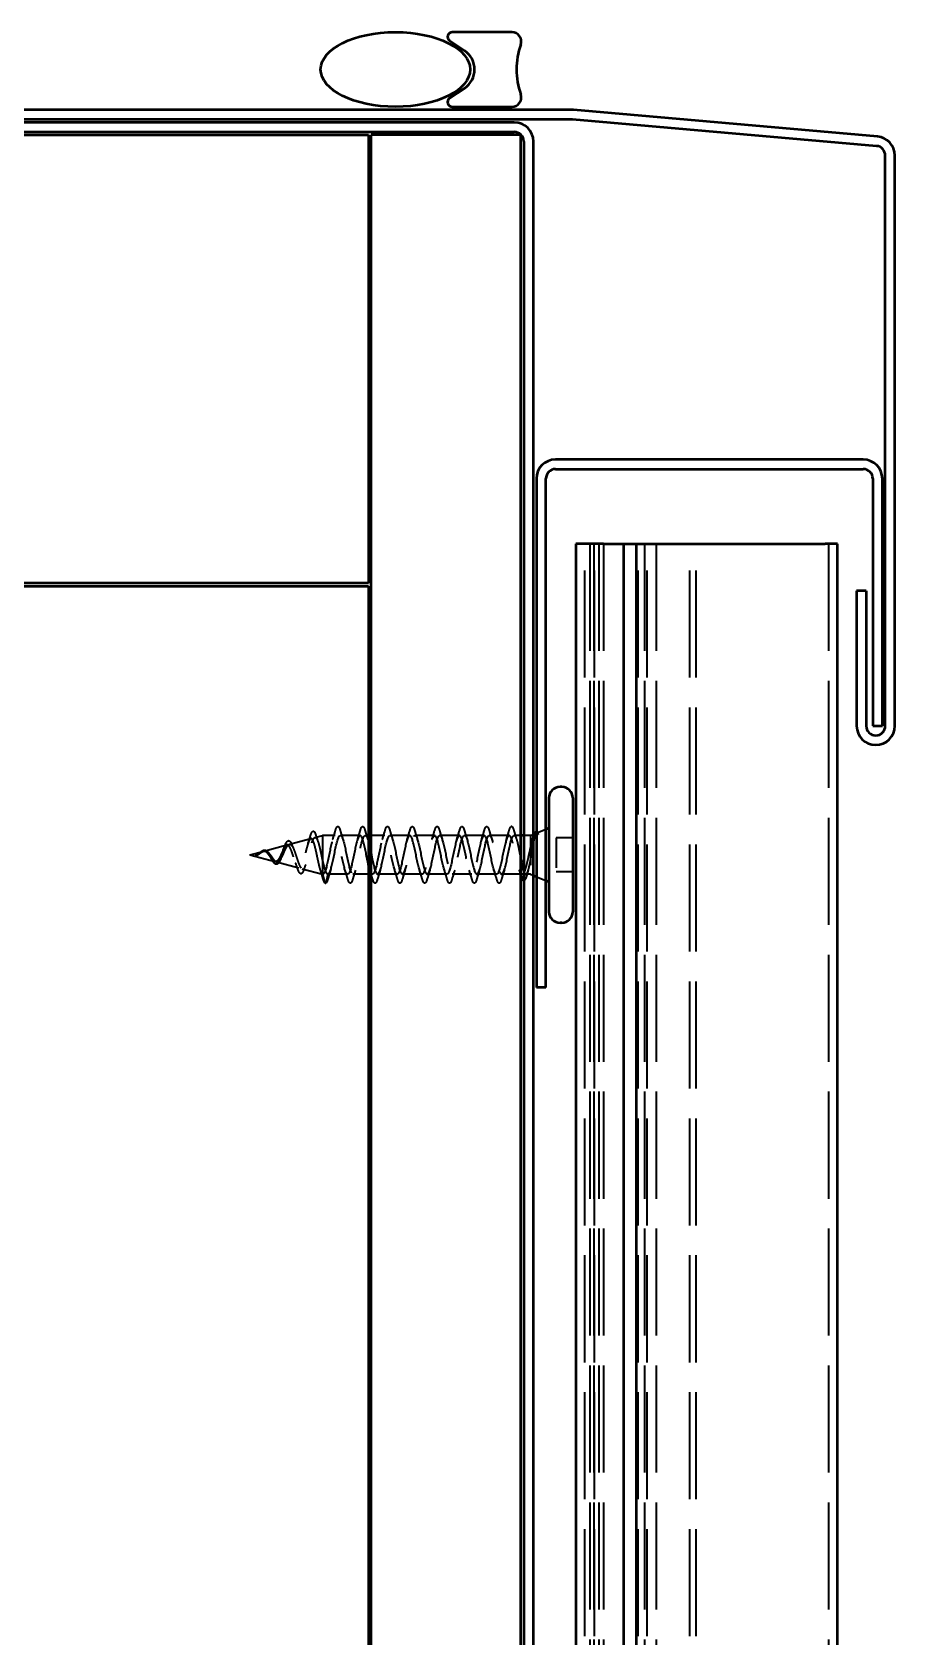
# Model space of a CAD drawing. Header units: inches. Extents: x -12 to 33, y -55 to 66.
# Drawn here: x -9.31 to -6.42, y -0.16 to 5.21 of the extents above; entities that cross this region are included whole.
import ezdxf

# ---------------------------------------------------------------- set-up
doc = ezdxf.new("R2010")
doc.units = ezdxf.units.IN
doc.header["$LTSCALE"] = 2
doc.header["$MEASUREMENT"] = 0
doc.linetypes.add('DASHED', pattern=[0.2067, 0.1654, -0.0413])
doc.layers.add('Hidden (ANSI)', color=7, linetype='DASHED', lineweight=35)
doc.layers.add('Visible (ANSI)', color=7, linetype='Continuous', lineweight=50)

msp = doc.modelspace()

# ---------------------------------------------------------------- linework, layer by layer
at = {"layer": 'Hidden (ANSI)', "ltscale": 1.082663}
for p, q in [((-7.46042, -55.13171), (-7.46042, 3.50033)), ((-7.44356, 3.50033), (-7.44356, -55.13171)), ((-7.43042, 3.50033), (-7.43042, -55.13171)), ((-7.42842, -55.13171), (-7.42842, 3.50033)), ((-7.41356, 3.50033), (-7.41356, -55.13171)), ((-7.39842, 3.50033), (-7.39842, -55.13171)), ((-7.28164, -55.13171), (-7.28164, 3.50033)), ((-7.26042, 3.50033), (-7.26042, -55.13171)), ((-7.25142, -55.13171), (-7.25142, 3.50033)), ((-7.22142, 3.50033), (-7.22142, -55.13171)), ((-7.10942, -55.13171), (-7.10942, 3.50033)), ((-7.08821, -55.13171), (-7.08821, 3.50033)), ((-6.64542, 3.50033), (-6.64542, -55.13171))]:
    msp.add_line(p, q, dxfattribs=at)
at = {"layer": 'Hidden (ANSI)', "ltscale": 0.025357}
msp.add_line((-8.36325, 2.51793), (-8.33742, 2.52483), dxfattribs=at)
at = {"layer": 'Hidden (ANSI)', "ltscale": 0.117611}
msp.add_line((-8.33742, 2.52483), (-8.33742, 2.43873), dxfattribs=at)
at = {"layer": 'Hidden (ANSI)', "ltscale": 0.040375}
msp.add_line((-8.29492, 2.52483), (-8.33742, 2.52483), dxfattribs=at)
at = {"layer": 'Hidden (ANSI)', "ltscale": 0.062755}
for p, q in [((-8.21192, 2.52483), (-8.27792, 2.52483)), ((-8.04592, 2.52483), (-8.11192, 2.52483)), ((-7.96292, 2.52483), (-8.02892, 2.52483)), ((-7.87992, 2.52483), (-7.94592, 2.52483)), ((-7.79692, 2.52483), (-7.86292, 2.52483)), ((-7.71392, 2.52483), (-7.77992, 2.52483)), ((-8.25342, 2.39483), (-8.31942, 2.39483)), ((-8.08742, 2.39483), (-8.15342, 2.39483)), ((-8.00442, 2.39483), (-8.07042, 2.39483)), ((-7.92142, 2.39483), (-7.98742, 2.39483)), ((-7.83842, 2.39483), (-7.90442, 2.39483)), ((-7.75542, 2.39483), (-7.82142, 2.39483))]:
    msp.add_line(p, q, dxfattribs=at)
at = {"layer": 'Hidden (ANSI)', "ltscale": 0.0099}
msp.add_line((-8.18442, 2.52483), (-8.19492, 2.52483), dxfattribs=at)
at = {"layer": 'Hidden (ANSI)', "ltscale": 0.043232}
msp.add_line((-8.12892, 2.52483), (-8.17442, 2.52483), dxfattribs=at)
at = {"layer": 'Hidden (ANSI)', "ltscale": 0.021328}
msp.add_line((-7.67442, 2.52483), (-7.69692, 2.52483), dxfattribs=at)
at = {"layer": 'Hidden (ANSI)', "ltscale": 0.020852}
msp.add_line((-7.64242, 2.52483), (-7.66442, 2.52483), dxfattribs=at)
at = {"layer": 'Hidden (ANSI)', "ltscale": 0.010169}
for p, q in [((-7.64242, 2.52483), (-7.63242, 2.52887)), ((-7.64242, 2.39483), (-7.63242, 2.3908))]:
    msp.add_line(p, q, dxfattribs=at)
at = {"layer": 'Hidden (ANSI)', "ltscale": 0.194373}
msp.add_line((-7.64242, 2.52483), (-7.64242, 2.39483), dxfattribs=at)
at = {"layer": 'Hidden (ANSI)', "ltscale": 0.031192}
msp.add_line((-7.6209, 2.53352), (-7.59042, 2.5458), dxfattribs=at)
at = {"layer": 'Hidden (ANSI)', "ltscale": 0.042539}
msp.add_line((-8.58042, 2.45983), (-8.53717, 2.4714), dxfattribs=at)
at = {"layer": 'Hidden (ANSI)', "ltscale": 0.075866}
msp.add_line((-8.5339, 2.47228), (-8.45684, 2.49289), dxfattribs=at)
at = {"layer": 'Hidden (ANSI)', "ltscale": 0.070939}
msp.add_line((-8.44857, 2.4951), (-8.37651, 2.51438), dxfattribs=at)
at = {"layer": 'Hidden (ANSI)', "ltscale": 0.053232}
for p, q in [((-7.50042, 2.51633), (-7.55642, 2.51633)), ((-7.50042, 2.40333), (-7.55642, 2.40333))]:
    msp.add_line(p, q, dxfattribs=at)
at = {"layer": 'Hidden (ANSI)', "ltscale": 0.107515}
msp.add_line((-7.55642, 2.51633), (-7.55642, 2.40333), dxfattribs=at)
at = {"layer": 'Hidden (ANSI)', "ltscale": 0.082134}
msp.add_line((-8.58042, 2.45983), (-8.49701, 2.43752), dxfattribs=at)
at = {"layer": 'Hidden (ANSI)', "ltscale": 0.073402}
msp.add_line((-8.49124, 2.43598), (-8.41668, 2.41603), dxfattribs=at)
at = {"layer": 'Hidden (ANSI)', "ltscale": 0.071462}
msp.add_line((-8.33742, 2.43873), (-8.33742, 2.39506), dxfattribs=at)
at = {"layer": 'Hidden (ANSI)', "ltscale": 0.067416}
msp.add_line((-8.40591, 2.41315), (-8.33742, 2.39483), dxfattribs=at)
at = {"layer": 'Hidden (ANSI)', "ltscale": 0.0051}
msp.add_line((-8.33742, 2.39506), (-8.33742, 2.39483), dxfattribs=at)
at = {"layer": 'Hidden (ANSI)', "ltscale": 0.000852348}
msp.add_line((-8.33642, 2.39483), (-8.33742, 2.39483), dxfattribs=at)
at = {"layer": 'Hidden (ANSI)', "ltscale": 0.028664}
for p, q in [((-8.32889, 2.36559), (-8.33642, 2.39483)), ((-8.31942, 2.39483), (-8.32696, 2.36559))]:
    msp.add_line(p, q, dxfattribs=at)
at = {"layer": 'Hidden (ANSI)', "ltscale": 0.049422}
msp.add_line((-8.18442, 2.39483), (-8.23642, 2.39483), dxfattribs=at)
at = {"layer": 'Hidden (ANSI)', "ltscale": 0.004078}
msp.add_line((-8.17042, 2.39483), (-8.17481, 2.39483), dxfattribs=at)
at = {"layer": 'Hidden (ANSI)', "ltscale": 0.065011}
msp.add_line((-7.67006, 2.39483), (-7.73842, 2.39483), dxfattribs=at)
at = {"layer": 'Hidden (ANSI)', "ltscale": 0.014537}
msp.add_line((-7.64242, 2.39483), (-7.65779, 2.39483), dxfattribs=at)
at = {"layer": 'Hidden (ANSI)', "ltscale": 0.032759}
msp.add_line((-7.62242, 2.38677), (-7.59042, 2.37387), dxfattribs=at)
at = {"layer": 'Hidden (ANSI)', "ltscale": 0.002412}
for centre, start, end in [((-7.70542, 2.55383), 14.43974, 165.56026), ((-8.32792, 2.36583), 194.43974, 345.56026)]:
    msp.add_arc(centre, 0.001, start, end, dxfattribs=at)
at = {"layer": 'Hidden (ANSI)', "ltscale": 0.025829}
msp.add_open_spline([(-8.3858, 2.49876), (-8.38294, 2.50707), (-8.38025, 2.51565), (-8.37765, 2.52426)], degree=3, dxfattribs=at)
at = {"layer": 'Hidden (ANSI)', "ltscale": 0.088288}
msp.add_open_spline([(-8.37765, 2.52426), (-8.37617, 2.52915), (-8.3747, 2.53294), (-8.37166, 2.53797), (-8.36981, 2.53946), (-8.36604, 2.53854), (-8.36468, 2.53683), (-8.36238, 2.53233), (-8.36141, 2.52979), (-8.36045, 2.52674)], degree=3, knots=[0, 0, 0, 0, 0.06489246, 0.06489246, 0.13077085, 0.13077085, 0.18983606, 0.18983606, 0.23484667, 0.23484667, 0.23484667, 0.23484667], dxfattribs=at)
at = {"layer": 'Hidden (ANSI)', "ltscale": 0.022792}
msp.add_open_spline([(-8.36045, 2.52674), (-8.35809, 2.5192), (-8.35565, 2.51171), (-8.3531, 2.50443)], degree=3, dxfattribs=at)
at = {"layer": 'Hidden (ANSI)', "ltscale": 0.920435}
msp.add_open_spline([(-8.18442, 2.42814), (-8.18533, 2.43198), (-8.18624, 2.43605), (-8.18714, 2.4403), (-8.19258, 2.46583), (-8.19802, 2.49594), (-8.20346, 2.51194), (-8.2089, 2.52794), (-8.21434, 2.52867), (-8.21978, 2.51368), (-8.22522, 2.49869), (-8.23066, 2.46906), (-8.2361, 2.44319), (-8.24153, 2.41732), (-8.24697, 2.39707), (-8.25241, 2.39503), (-8.25785, 2.39298), (-8.26329, 2.40928), (-8.26873, 2.4338), (-8.27417, 2.45832), (-8.27961, 2.4893), (-8.28505, 2.5075), (-8.29049, 2.5257), (-8.29593, 2.5298), (-8.30137, 2.51726), (-8.30681, 2.50472), (-8.31225, 2.47644), (-8.31768, 2.44998), (-8.32312, 2.42353), (-8.32856, 2.4008), (-8.334, 2.39592), (-8.33481, 2.3952), (-8.33562, 2.39483), (-8.33642, 2.39483)], degree=3, knots=[35.6173336, 35.6173336, 35.6173336, 35.6173336, 35.8230314, 35.8230314, 35.8230314, 37.0583084, 37.0583084, 37.0583084, 38.2935853, 38.2935853, 38.2935853, 39.5288622, 39.5288622, 39.5288622, 40.7641392, 40.7641392, 40.7641392, 41.9994161, 41.9994161, 41.9994161, 43.2346931, 43.2346931, 43.2346931, 44.46997, 44.46997, 44.46997, 45.705247, 45.705247, 45.705247, 46.9405239, 46.9405239, 46.9405239, 47.1238898, 47.1238898, 47.1238898, 47.1238898], dxfattribs=at)
at = {"layer": 'Hidden (ANSI)', "ltscale": 0.817439}
msp.add_open_spline([(-8.31942, 2.39483), (-8.31399, 2.39483), (-8.30855, 2.41316), (-8.30311, 2.43843), (-8.29767, 2.46371), (-8.29223, 2.4941), (-8.28679, 2.51074), (-8.28135, 2.52738), (-8.27591, 2.52907), (-8.27047, 2.51476), (-8.26503, 2.50045), (-8.25959, 2.47116), (-8.25415, 2.4451), (-8.24871, 2.41903), (-8.24327, 2.39806), (-8.23784, 2.39521), (-8.2324, 2.39235), (-8.22696, 2.40782), (-8.22152, 2.43201), (-8.21608, 2.4562), (-8.21064, 2.48736), (-8.2052, 2.50614), (-8.19976, 2.52492), (-8.19432, 2.52997), (-8.18888, 2.51815), (-8.1874, 2.51492), (-8.18591, 2.5105), (-8.18442, 2.50523)], degree=3, knots=[-47.1238898, -47.1238898, -47.1238898, -47.1238898, -45.8886129, -45.8886129, -45.8886129, -44.6533359, -44.6533359, -44.6533359, -43.418059, -43.418059, -43.418059, -42.182782, -42.182782, -42.182782, -40.9475051, -40.9475051, -40.9475051, -39.7122281, -39.7122281, -39.7122281, -38.4769512, -38.4769512, -38.4769512, -37.2416742, -37.2416742, -37.2416742, -36.9042511, -36.9042511, -36.9042511, -36.9042511], dxfattribs=at)
at = {"layer": 'Hidden (ANSI)', "ltscale": 0.031888}
for points in [[(-8.30375, 2.51086), (-8.30034, 2.52127), (-8.29711, 2.53193), (-8.29398, 2.54262)], [(-8.27887, 2.54262), (-8.27574, 2.53193), (-8.27251, 2.52127), (-8.2691, 2.51086)], [(-8.22075, 2.51086), (-8.21734, 2.52127), (-8.21411, 2.53193), (-8.21098, 2.54262)], [(-8.19587, 2.54262), (-8.19274, 2.53193), (-8.18951, 2.52127), (-8.1861, 2.51086)], [(-8.13775, 2.51086), (-8.13434, 2.52127), (-8.13111, 2.53193), (-8.12798, 2.54262)], [(-8.11287, 2.54262), (-8.10974, 2.53193), (-8.10651, 2.52127), (-8.1031, 2.51086)], [(-8.05475, 2.51086), (-8.05134, 2.52127), (-8.04811, 2.53193), (-8.04498, 2.54262)], [(-8.02987, 2.54262), (-8.02674, 2.53193), (-8.02351, 2.52127), (-8.0201, 2.51086)], [(-7.97175, 2.51086), (-7.96834, 2.52127), (-7.96511, 2.53193), (-7.96198, 2.54262)], [(-7.94687, 2.54262), (-7.94374, 2.53193), (-7.94051, 2.52127), (-7.9371, 2.51086)], [(-7.88875, 2.51086), (-7.88534, 2.52127), (-7.88211, 2.53193), (-7.87898, 2.54262)], [(-7.86387, 2.54262), (-7.86074, 2.53193), (-7.85751, 2.52127), (-7.8541, 2.51086)], [(-7.80575, 2.51086), (-7.80234, 2.52127), (-7.79911, 2.53193), (-7.79598, 2.54262)], [(-7.78087, 2.54262), (-7.77774, 2.53193), (-7.77451, 2.52127), (-7.7711, 2.51086)], [(-7.72275, 2.51086), (-7.71934, 2.52127), (-7.71611, 2.53193), (-7.71298, 2.54262)], [(-8.3106, 2.40881), (-8.31401, 2.3984), (-8.31724, 2.38774), (-8.32037, 2.37705)], [(-8.25248, 2.37705), (-8.25561, 2.38774), (-8.25884, 2.3984), (-8.26225, 2.40881)], [(-8.2276, 2.40881), (-8.23101, 2.3984), (-8.23424, 2.38774), (-8.23737, 2.37705)], [(-8.1446, 2.40881), (-8.14801, 2.3984), (-8.15124, 2.38774), (-8.15437, 2.37705)], [(-8.08648, 2.37705), (-8.08961, 2.38774), (-8.09284, 2.3984), (-8.09625, 2.40881)], [(-8.0616, 2.40881), (-8.06501, 2.3984), (-8.06824, 2.38774), (-8.07137, 2.37705)], [(-8.00348, 2.37705), (-8.00661, 2.38774), (-8.00984, 2.3984), (-8.01325, 2.40881)], [(-7.9786, 2.40881), (-7.98201, 2.3984), (-7.98524, 2.38774), (-7.98837, 2.37705)], [(-7.92048, 2.37705), (-7.92361, 2.38774), (-7.92684, 2.3984), (-7.93025, 2.40881)], [(-7.8956, 2.40881), (-7.89901, 2.3984), (-7.90224, 2.38774), (-7.90537, 2.37705)], [(-7.83748, 2.37705), (-7.84061, 2.38774), (-7.84384, 2.3984), (-7.84725, 2.40881)], [(-7.8126, 2.40881), (-7.81601, 2.3984), (-7.81924, 2.38774), (-7.82237, 2.37705)], [(-7.75448, 2.37705), (-7.75761, 2.38774), (-7.76084, 2.3984), (-7.76425, 2.40881)], [(-7.7296, 2.40881), (-7.73301, 2.3984), (-7.73624, 2.38774), (-7.73937, 2.37705)]]:
    msp.add_open_spline(points, degree=3, dxfattribs=at)
at = {"layer": 'Hidden (ANSI)', "ltscale": 0.090851}
for points in [[(-8.29398, 2.54262), (-8.29249, 2.54768), (-8.29103, 2.55124), (-8.28851, 2.5542), (-8.28751, 2.55485), (-8.28455, 2.55481), (-8.28315, 2.55318), (-8.28086, 2.5487), (-8.27986, 2.54599), (-8.27887, 2.54262)], [(-8.21098, 2.54262), (-8.20949, 2.54768), (-8.20803, 2.55124), (-8.20551, 2.5542), (-8.20451, 2.55485), (-8.20155, 2.55481), (-8.20015, 2.55318), (-8.19786, 2.5487), (-8.19686, 2.54599), (-8.19587, 2.54262)], [(-8.12798, 2.54262), (-8.12649, 2.54768), (-8.12503, 2.55124), (-8.12251, 2.5542), (-8.12151, 2.55485), (-8.11855, 2.55481), (-8.11715, 2.55318), (-8.11486, 2.5487), (-8.11386, 2.54599), (-8.11287, 2.54262)], [(-8.04498, 2.54262), (-8.04349, 2.54768), (-8.04203, 2.55124), (-8.03951, 2.5542), (-8.03851, 2.55485), (-8.03555, 2.55481), (-8.03415, 2.55318), (-8.03186, 2.5487), (-8.03086, 2.54599), (-8.02987, 2.54262)], [(-7.96198, 2.54262), (-7.96049, 2.54768), (-7.95903, 2.55124), (-7.95651, 2.5542), (-7.95551, 2.55485), (-7.95255, 2.55481), (-7.95115, 2.55318), (-7.94886, 2.5487), (-7.94786, 2.54599), (-7.94687, 2.54262)], [(-7.87898, 2.54262), (-7.87749, 2.54768), (-7.87603, 2.55124), (-7.87351, 2.5542), (-7.87251, 2.55485), (-7.86955, 2.55481), (-7.86815, 2.55318), (-7.86586, 2.5487), (-7.86486, 2.54599), (-7.86387, 2.54262)], [(-7.79598, 2.54262), (-7.79449, 2.54768), (-7.79303, 2.55124), (-7.79051, 2.5542), (-7.78951, 2.55485), (-7.78655, 2.55481), (-7.78515, 2.55318), (-7.78286, 2.5487), (-7.78186, 2.54599), (-7.78087, 2.54262)], [(-8.23737, 2.37705), (-8.23886, 2.37199), (-8.24032, 2.36843), (-8.24284, 2.36547), (-8.24384, 2.36482), (-8.2468, 2.36486), (-8.24819, 2.36649), (-8.25049, 2.37097), (-8.25149, 2.37368), (-8.25248, 2.37705)], [(-8.15437, 2.37705), (-8.15586, 2.37199), (-8.15732, 2.36843), (-8.15984, 2.36547), (-8.16084, 2.36482), (-8.1638, 2.36486), (-8.16519, 2.36649), (-8.16749, 2.37097), (-8.16849, 2.37368), (-8.16948, 2.37705)], [(-8.07137, 2.37705), (-8.07286, 2.37199), (-8.07432, 2.36843), (-8.07684, 2.36547), (-8.07784, 2.36482), (-8.0808, 2.36486), (-8.08219, 2.36649), (-8.08449, 2.37097), (-8.08549, 2.37368), (-8.08648, 2.37705)], [(-7.98837, 2.37705), (-7.98986, 2.37199), (-7.99132, 2.36843), (-7.99384, 2.36547), (-7.99484, 2.36482), (-7.9978, 2.36486), (-7.99919, 2.36649), (-8.00149, 2.37097), (-8.00249, 2.37368), (-8.00348, 2.37705)], [(-7.90537, 2.37705), (-7.90686, 2.37199), (-7.90832, 2.36843), (-7.91084, 2.36547), (-7.91184, 2.36482), (-7.9148, 2.36486), (-7.91619, 2.36649), (-7.91849, 2.37097), (-7.91949, 2.37368), (-7.92048, 2.37705)], [(-7.82237, 2.37705), (-7.82386, 2.37199), (-7.82532, 2.36843), (-7.82784, 2.36547), (-7.82884, 2.36482), (-7.8318, 2.36486), (-7.83319, 2.36649), (-7.83549, 2.37097), (-7.83649, 2.37368), (-7.83748, 2.37705)], [(-7.73937, 2.37705), (-7.74086, 2.37199), (-7.74232, 2.36843), (-7.74484, 2.36547), (-7.74584, 2.36482), (-7.7488, 2.36486), (-7.75019, 2.36649), (-7.75249, 2.37097), (-7.75349, 2.37368), (-7.75448, 2.37705)]]:
    msp.add_open_spline(points, degree=3, knots=[0, 0, 0, 0, 0.08068206, 0.08068206, 0.12137804, 0.12137804, 0.18811443, 0.18811443, 0.24184971, 0.24184971, 0.24184971, 0.24184971], dxfattribs=at)
at = {"layer": 'Hidden (ANSI)', "ltscale": 1.127068}
msp.add_open_spline([(-7.71392, 2.52483), (-7.71936, 2.52483), (-7.7248, 2.50651), (-7.73024, 2.48124), (-7.73568, 2.45596), (-7.74112, 2.42557), (-7.74656, 2.40893), (-7.752, 2.39229), (-7.75744, 2.3906), (-7.76288, 2.40491), (-7.76832, 2.41922), (-7.77376, 2.44851), (-7.7792, 2.47457), (-7.78464, 2.50064), (-7.79007, 2.52161), (-7.79551, 2.52446), (-7.80095, 2.52732), (-7.80639, 2.51185), (-7.81183, 2.48766), (-7.81727, 2.46347), (-7.82271, 2.43231), (-7.82815, 2.41353), (-7.83359, 2.39475), (-7.83903, 2.3897), (-7.84447, 2.40152), (-7.84991, 2.41334), (-7.85535, 2.44117), (-7.86078, 2.46774), (-7.86622, 2.49431), (-7.87166, 2.51768), (-7.8771, 2.52336), (-7.88254, 2.52903), (-7.88798, 2.51659), (-7.89342, 2.49376), (-7.89886, 2.47093), (-7.9043, 2.43936), (-7.90974, 2.41865), (-7.91518, 2.39795), (-7.92062, 2.3896), (-7.92606, 2.39879), (-7.9315, 2.40798), (-7.93693, 2.43406), (-7.94237, 2.46082), (-7.94781, 2.48758), (-7.95325, 2.5131), (-7.95869, 2.52153), (-7.96413, 2.52996), (-7.96957, 2.52069), (-7.97501, 2.49948), (-7.98045, 2.47827), (-7.98589, 2.44665), (-7.99133, 2.42425), (-7.99677, 2.40185), (-8.00221, 2.3903), (-8.00765, 2.39676), (-8.01308, 2.40322), (-8.01852, 2.42723), (-8.02396, 2.45388), (-8.0294, 2.48054), (-8.03484, 2.5079), (-8.04028, 2.51899), (-8.04572, 2.53008), (-8.05116, 2.52409), (-8.0566, 2.50474), (-8.06204, 2.48539), (-8.06748, 2.45408), (-8.07292, 2.43025), (-8.07836, 2.40642), (-8.0838, 2.39179), (-8.08923, 2.39544), (-8.09467, 2.3991), (-8.10011, 2.42078), (-8.10555, 2.44702), (-8.11099, 2.47326), (-8.11643, 2.50216), (-8.12187, 2.51579), (-8.12731, 2.52941), (-8.13275, 2.52676), (-8.13819, 2.5095), (-8.14363, 2.49223), (-8.14907, 2.46158), (-8.15451, 2.43659), (-8.15995, 2.41159), (-8.16538, 2.39406), (-8.17082, 2.39486), (-8.17363, 2.39528), (-8.17644, 2.40058), (-8.17925, 2.40912)], degree=3, knots=[0, 0, 0, 0, 1.2352769, 1.2352769, 1.2352769, 2.4705539, 2.4705539, 2.4705539, 3.7058308, 3.7058308, 3.7058308, 4.9411078, 4.9411078, 4.9411078, 6.1763847, 6.1763847, 6.1763847, 7.4116617, 7.4116617, 7.4116617, 8.6469386, 8.6469386, 8.6469386, 9.8822156, 9.8822156, 9.8822156, 11.1174925, 11.1174925, 11.1174925, 12.3527695, 12.3527695, 12.3527695, 13.5880464, 13.5880464, 13.5880464, 14.8233233, 14.8233233, 14.8233233, 16.0586003, 16.0586003, 16.0586003, 17.2938772, 17.2938772, 17.2938772, 18.5291542, 18.5291542, 18.5291542, 19.7644311, 19.7644311, 19.7644311, 20.9997081, 20.9997081, 20.9997081, 22.234985, 22.234985, 22.234985, 23.470262, 23.470262, 23.470262, 24.7055389, 24.7055389, 24.7055389, 25.9408158, 25.9408158, 25.9408158, 27.1760928, 27.1760928, 27.1760928, 28.4113697, 28.4113697, 28.4113697, 29.6466467, 29.6466467, 29.6466467, 30.8819236, 30.8819236, 30.8819236, 32.1172006, 32.1172006, 32.1172006, 33.3524775, 33.3524775, 33.3524775, 34.5877545, 34.5877545, 34.5877545, 35.2256708, 35.2256708, 35.2256708, 35.2256708], dxfattribs=at)
at = {"layer": 'Hidden (ANSI)', "ltscale": 1.156571}
msp.add_open_spline([(-8.17442, 2.46104), (-8.1738, 2.458), (-8.17318, 2.45496), (-8.17256, 2.45193), (-8.16712, 2.42536), (-8.16169, 2.40199), (-8.15625, 2.39631), (-8.15081, 2.39064), (-8.14537, 2.40308), (-8.13993, 2.42591), (-8.13449, 2.44874), (-8.12905, 2.48031), (-8.12361, 2.50102), (-8.11817, 2.52172), (-8.11273, 2.53007), (-8.10729, 2.52088), (-8.10185, 2.51169), (-8.09641, 2.48561), (-8.09097, 2.45885), (-8.08554, 2.43209), (-8.0801, 2.40657), (-8.07466, 2.39814), (-8.06922, 2.38971), (-8.06378, 2.39898), (-8.05834, 2.42019), (-8.0529, 2.4414), (-8.04746, 2.47302), (-8.04202, 2.49542), (-8.03658, 2.51782), (-8.03114, 2.52937), (-8.0257, 2.52291), (-8.02026, 2.51645), (-8.01482, 2.49244), (-8.00939, 2.46579), (-8.00395, 2.43913), (-7.99851, 2.41177), (-7.99307, 2.40068), (-7.98763, 2.38959), (-7.98219, 2.39558), (-7.97675, 2.41493), (-7.97131, 2.43428), (-7.96587, 2.46559), (-7.96043, 2.48942), (-7.95499, 2.51325), (-7.94955, 2.52788), (-7.94411, 2.52423), (-7.93867, 2.52057), (-7.93324, 2.49889), (-7.9278, 2.47265), (-7.92236, 2.44641), (-7.91692, 2.41751), (-7.91148, 2.40388), (-7.90604, 2.39026), (-7.9006, 2.39291), (-7.89516, 2.41017), (-7.88972, 2.42744), (-7.88428, 2.45809), (-7.87884, 2.48308), (-7.8734, 2.50808), (-7.86796, 2.52561), (-7.86253, 2.52481), (-7.85709, 2.524), (-7.85165, 2.5049), (-7.84621, 2.47937), (-7.84077, 2.45384), (-7.83533, 2.42373), (-7.82989, 2.40773), (-7.82445, 2.39173), (-7.81901, 2.391), (-7.81357, 2.40599), (-7.80813, 2.42098), (-7.80269, 2.45061), (-7.79725, 2.47648), (-7.79181, 2.50235), (-7.78638, 2.5226), (-7.78094, 2.52464), (-7.7755, 2.52669), (-7.77006, 2.51039), (-7.76462, 2.48587), (-7.75918, 2.46134), (-7.75374, 2.43037), (-7.7483, 2.41217), (-7.74286, 2.39397), (-7.73742, 2.38987), (-7.73198, 2.40241), (-7.72654, 2.41495), (-7.7211, 2.44323), (-7.71566, 2.46969), (-7.71023, 2.49614), (-7.70479, 2.51887), (-7.69935, 2.52375), (-7.69854, 2.52447), (-7.69773, 2.52483), (-7.69692, 2.52483)], degree=3, knots=[-36.1472408, -36.1472408, -36.1472408, -36.1472408, -36.0063973, -36.0063973, -36.0063973, -34.7711204, -34.7711204, -34.7711204, -33.5358434, -33.5358434, -33.5358434, -32.3005665, -32.3005665, -32.3005665, -31.0652895, -31.0652895, -31.0652895, -29.8300126, -29.8300126, -29.8300126, -28.5947356, -28.5947356, -28.5947356, -27.3594587, -27.3594587, -27.3594587, -26.1241817, -26.1241817, -26.1241817, -24.8889048, -24.8889048, -24.8889048, -23.6536278, -23.6536278, -23.6536278, -22.4183509, -22.4183509, -22.4183509, -21.183074, -21.183074, -21.183074, -19.947797, -19.947797, -19.947797, -18.7125201, -18.7125201, -18.7125201, -17.4772431, -17.4772431, -17.4772431, -16.2419662, -16.2419662, -16.2419662, -15.0066892, -15.0066892, -15.0066892, -13.7714123, -13.7714123, -13.7714123, -12.5361353, -12.5361353, -12.5361353, -11.3008584, -11.3008584, -11.3008584, -10.0655815, -10.0655815, -10.0655815, -8.8303045, -8.8303045, -8.8303045, -7.5950276, -7.5950276, -7.5950276, -6.3597506, -6.3597506, -6.3597506, -5.1244737, -5.1244737, -5.1244737, -3.8891967, -3.8891967, -3.8891967, -2.6539198, -2.6539198, -2.6539198, -1.4186428, -1.4186428, -1.4186428, -0.1833659, -0.1833659, -0.1833659, 0, 0, 0, 0], dxfattribs=at)
at = {"layer": 'Hidden (ANSI)', "ltscale": 0.324094}
msp.add_open_spline([(-7.64242, 2.48562), (-7.64428, 2.47767), (-7.64613, 2.46912), (-7.64985, 2.4518), (-7.65169, 2.44322), (-7.65541, 2.42719), (-7.65725, 2.41991), (-7.66097, 2.40769), (-7.66281, 2.40286), (-7.66653, 2.39635), (-7.66837, 2.39473), (-7.67209, 2.39495), (-7.67394, 2.39679), (-7.67766, 2.40371), (-7.6795, 2.40872), (-7.68322, 2.42126), (-7.68506, 2.42865), (-7.68878, 2.44484), (-7.69062, 2.45347), (-7.69434, 2.47078), (-7.69618, 2.47928), (-7.6999, 2.495), (-7.70175, 2.50205), (-7.70533, 2.51329), (-7.70704, 2.51755), (-7.71049, 2.52335), (-7.7122, 2.52483), (-7.71392, 2.52483)], degree=3, knots=[0, 0, 0, 0, 0.06748173, 0.06748173, 0.13496346, 0.13496346, 0.20244519, 0.20244519, 0.26992692, 0.26992692, 0.33740864, 0.33740864, 0.40489037, 0.40489037, 0.4723721, 0.4723721, 0.53985383, 0.53985383, 0.60733556, 0.60733556, 0.67481729, 0.67481729, 0.74229902, 0.74229902, 0.8048716, 0.8048716, 0.86744418, 0.86744418, 0.86744418, 0.86744418], dxfattribs=at)
at = {"layer": 'Hidden (ANSI)', "ltscale": 0.045372}
for points in [[(-7.71298, 2.54262), (-7.71149, 2.54768), (-7.71003, 2.55124), (-7.70752, 2.55418), (-7.70653, 2.55483), (-7.70542, 2.55483)], [(-8.32037, 2.37705), (-8.32186, 2.37199), (-8.32332, 2.36843), (-8.32583, 2.36549), (-8.32682, 2.36483), (-8.32792, 2.36483)]]:
    msp.add_open_spline(points, degree=3, knots=[0, 0, 0, 0, 0.08068206, 0.08068206, 0.1208897, 0.1208897, 0.1208897, 0.1208897], dxfattribs=at)
at = {"layer": 'Hidden (ANSI)', "ltscale": 0.043399}
msp.add_open_spline([(-7.70521, 2.55481), (-7.70371, 2.55448), (-7.7026, 2.55316), (-7.70036, 2.54907), (-7.69923, 2.54604), (-7.69811, 2.54217)], degree=3, knots=[0, 0, 0, 0, 0.05558108, 0.05558108, 0.11574749, 0.11574749, 0.11574749, 0.11574749], dxfattribs=at)
at = {"layer": 'Hidden (ANSI)', "ltscale": 0.030211}
msp.add_open_spline([(-7.69811, 2.54217), (-7.69517, 2.53203), (-7.69214, 2.52191), (-7.68896, 2.51198)], degree=3, dxfattribs=at)
at = {"layer": 'Hidden (ANSI)', "ltscale": 0.113755}
msp.add_open_spline([(-7.69692, 2.52483), (-7.69527, 2.52483), (-7.69364, 2.52312), (-7.69033, 2.51646), (-7.6887, 2.51159), (-7.6854, 2.49931), (-7.68376, 2.49202), (-7.68046, 2.47602), (-7.67882, 2.46746), (-7.67625, 2.45406), (-7.67534, 2.4493), (-7.67442, 2.44466)], degree=3, knots=[0, 0, 0, 0, 0.06687142, 0.06687142, 0.13374283, 0.13374283, 0.20061425, 0.20061425, 0.26748567, 0.26748567, 0.30465873, 0.30465873, 0.30465873, 0.30465873], dxfattribs=at)
at = {"layer": 'Hidden (ANSI)', "ltscale": 0.148606}
msp.add_open_spline([(-7.64242, 2.43835), (-7.64092, 2.44632), (-7.63945, 2.45491), (-7.63648, 2.47251), (-7.63502, 2.48135), (-7.63205, 2.49811), (-7.63058, 2.50582), (-7.62762, 2.51902), (-7.62615, 2.52432), (-7.6235, 2.53092), (-7.62232, 2.53275), (-7.61997, 2.53405), (-7.61879, 2.53347), (-7.61763, 2.5317)], degree=3, knots=[0, 0, 0, 0, 0.06713685, 0.06713685, 0.13596331, 0.13596331, 0.20647998, 0.20647998, 0.27868739, 0.27868739, 0.33737749, 0.33737749, 0.39716778, 0.39716778, 0.39716778, 0.39716778], dxfattribs=at)
at = {"layer": 'Hidden (ANSI)', "ltscale": 0.078175}
msp.add_open_spline([(-7.62431, 2.53214), (-7.62436, 2.53212), (-7.62441, 2.5321), (-7.62649, 2.53116), (-7.62853, 2.52841), (-7.63257, 2.51978), (-7.63452, 2.51423), (-7.63847, 2.50105), (-7.64042, 2.49362), (-7.64242, 2.48562)], degree=3, knots=[0.07393892, 0.07393892, 0.07393892, 0.07393892, 0.07588897, 0.07588897, 0.1494652, 0.1494652, 0.21768686, 0.21768686, 0.28372234, 0.28372234, 0.28372234, 0.28372234], dxfattribs=at)
at = {"layer": 'Hidden (ANSI)', "ltscale": 0.010477}
msp.add_open_spline([(-7.63479, 2.51309), (-7.63365, 2.51653), (-7.63254, 2.51999), (-7.63145, 2.52348)], degree=3, dxfattribs=at)
at = {"layer": 'Hidden (ANSI)', "ltscale": 0.013969}
msp.add_open_spline([(-7.63145, 2.52348), (-7.63062, 2.52612), (-7.62978, 2.5284), (-7.62893, 2.53028)], degree=3, dxfattribs=at)
at = {"layer": 'Hidden (ANSI)', "ltscale": 0.0242}
msp.add_open_spline([(-7.62242, 2.53641), (-7.62194, 2.53635), (-7.62146, 2.53619), (-7.61964, 2.53507), (-7.61849, 2.53349), (-7.61735, 2.53123)], degree=3, knots=[0.118362233, 0.118362233, 0.118362233, 0.118362233, 0.134583448, 0.134583448, 0.183020346, 0.183020346, 0.183020346, 0.183020346], dxfattribs=at)
at = {"layer": 'Hidden (ANSI)', "ltscale": 0.018944}
msp.add_open_spline([(-7.61831, 2.5291), (-7.61967, 2.53104), (-7.62104, 2.53214), (-7.62242, 2.53237)], degree=3, dxfattribs=at)
at = {"layer": 'Hidden (ANSI)', "ltscale": 0.014703}
msp.add_open_spline([(-7.61763, 2.5317), (-7.61732, 2.53123), (-7.61706, 2.53064), (-7.61673, 2.52934), (-7.61669, 2.52875), (-7.61679, 2.5283), (-7.61682, 2.52819), (-7.61689, 2.52809), (-7.6169, 2.52807), (-7.61694, 2.52803), (-7.61695, 2.52802), (-7.61698, 2.528), (-7.61699, 2.528), (-7.61702, 2.52799), (-7.61703, 2.52798), (-7.61706, 2.52798), (-7.61707, 2.52797), (-7.61711, 2.52797), (-7.61713, 2.52797), (-7.61721, 2.52798), (-7.61726, 2.528), (-7.61747, 2.52811), (-7.61764, 2.52827), (-7.61796, 2.52862), (-7.61815, 2.52887), (-7.61831, 2.5291)], degree=3, knots=[0, 0, 0, 0, 0.015878436, 0.015878436, 0.030496322, 0.030496322, 0.033768739, 0.033768739, 0.034516096, 0.034516096, 0.034934038, 0.034934038, 0.035218632, 0.035218632, 0.035484827, 0.035484827, 0.035833283, 0.035833283, 0.03649102, 0.03649102, 0.038229075, 0.038229075, 0.045138635, 0.045138635, 0.057165667, 0.057165667, 0.057165667, 0.057165667], dxfattribs=at)
at = {"layer": 'Hidden (ANSI)', "ltscale": 0.083957}
msp.add_open_spline([(-8.49701, 2.43752), (-8.49883, 2.43801), (-8.50067, 2.43918), (-8.50443, 2.44268), (-8.5063, 2.44492), (-8.51011, 2.45001), (-8.51201, 2.45277), (-8.51589, 2.45826), (-8.51782, 2.46091), (-8.52179, 2.4656), (-8.52376, 2.46758), (-8.52783, 2.47049), (-8.52986, 2.47141), (-8.53407, 2.47206), (-8.53616, 2.47181), (-8.54054, 2.47028), (-8.54272, 2.46906), (-8.54638, 2.4667), (-8.54774, 2.46576), (-8.55048, 2.46388), (-8.55184, 2.46295), (-8.55324, 2.46208)], degree=3, knots=[0, 0, 0, 0, 0.02818547, 0.02818547, 0.05535616, 0.05535616, 0.08155578, 0.08155578, 0.10684016, 0.10684016, 0.13128192, 0.13128192, 0.1549776, 0.1549776, 0.17805851, 0.17805851, 0.20070773, 0.20070773, 0.21389493, 0.21389493, 0.22660204, 0.22660204, 0.22660204, 0.22660204], dxfattribs=at)
at = {"layer": 'Hidden (ANSI)', "ltscale": 0.049977}
msp.add_open_spline([(-8.55294, 2.46242), (-8.55132, 2.46359), (-8.54973, 2.46491), (-8.54659, 2.46759), (-8.54502, 2.46896), (-8.54186, 2.47155), (-8.54023, 2.47276), (-8.53698, 2.47469), (-8.53533, 2.4754), (-8.53201, 2.47608), (-8.53031, 2.47601), (-8.52701, 2.47505), (-8.52539, 2.47414), (-8.52224, 2.47163), (-8.52067, 2.46997), (-8.5189, 2.46772), (-8.51864, 2.46737), (-8.51837, 2.46702)], degree=3, knots=[0, 0, 0, 0, 0.01545601, 0.01545601, 0.03160159, 0.03160159, 0.04933947, 0.04933947, 0.06831232, 0.06831232, 0.08828975, 0.08828975, 0.10822909, 0.10822909, 0.12929401, 0.12929401, 0.13307809, 0.13307809, 0.13307809, 0.13307809], dxfattribs=at)
at = {"layer": 'Hidden (ANSI)', "ltscale": 0.089656}
msp.add_open_spline([(-8.55097, 2.46227), (-8.54816, 2.46405), (-8.54553, 2.466), (-8.5403, 2.46948), (-8.53785, 2.47091), (-8.53297, 2.47269), (-8.53066, 2.47299), (-8.52602, 2.47224), (-8.5238, 2.47119), (-8.51936, 2.46787), (-8.51721, 2.46564), (-8.5129, 2.4604), (-8.51082, 2.45747), (-8.50662, 2.45146), (-8.50458, 2.44849), (-8.50062, 2.44328), (-8.49875, 2.44109), (-8.49496, 2.43764), (-8.49309, 2.43647), (-8.49124, 2.43598)], degree=3, knots=[0, 0, 0, 0, 0.02542118, 0.02542118, 0.05061597, 0.05061597, 0.07599611, 0.07599611, 0.10184452, 0.10184452, 0.12835573, 0.12835573, 0.15566688, 0.15566688, 0.18387744, 0.18387744, 0.21097071, 0.21097071, 0.23938117, 0.23938117, 0.23938117, 0.23938117], dxfattribs=at)
at = {"layer": 'Hidden (ANSI)', "ltscale": 0.544082}
msp.add_open_spline([(-8.33742, 2.39506), (-8.3391, 2.39623), (-8.34077, 2.39904), (-8.34416, 2.40762), (-8.34584, 2.41325), (-8.34922, 2.42651), (-8.3509, 2.43397), (-8.35429, 2.44968), (-8.35597, 2.45775), (-8.35936, 2.4734), (-8.36104, 2.48082), (-8.36444, 2.494), (-8.36612, 2.49966), (-8.36952, 2.50844), (-8.3712, 2.51153), (-8.3746, 2.51476), (-8.37629, 2.51492), (-8.37969, 2.51233), (-8.38138, 2.50967), (-8.38479, 2.50194), (-8.38648, 2.497), (-8.38989, 2.48557), (-8.39158, 2.47923), (-8.395, 2.46605), (-8.39669, 2.45937), (-8.40011, 2.44659), (-8.40181, 2.44063), (-8.40524, 2.43024), (-8.40693, 2.4259), (-8.41037, 2.41941), (-8.41207, 2.41728), (-8.41551, 2.41551), (-8.41721, 2.41582), (-8.42066, 2.41879), (-8.42236, 2.42136), (-8.42582, 2.42834), (-8.42753, 2.43263), (-8.43099, 2.44227), (-8.43271, 2.44749), (-8.43618, 2.45808), (-8.43789, 2.46334), (-8.44138, 2.47312), (-8.4431, 2.47756), (-8.44659, 2.48498), (-8.44832, 2.48793), (-8.45182, 2.49193), (-8.45356, 2.49299), (-8.45708, 2.49313), (-8.45882, 2.49227), (-8.46235, 2.48879), (-8.4641, 2.48627), (-8.46765, 2.48001), (-8.46941, 2.47638), (-8.47298, 2.46861), (-8.47475, 2.46457), (-8.47834, 2.45674), (-8.48012, 2.45304), (-8.48374, 2.44652), (-8.48553, 2.44377), (-8.48897, 2.43988), (-8.49056, 2.43859), (-8.49378, 2.43721), (-8.49537, 2.43708), (-8.49701, 2.43752)], degree=3, knots=[0, 0, 0, 0, 0.0662455, 0.0662455, 0.1312266, 0.1312266, 0.1949439, 0.1949439, 0.2573984, 0.2573984, 0.3185909, 0.3185909, 0.3785225, 0.3785225, 0.4371941, 0.4371941, 0.4946071, 0.4946071, 0.5507627, 0.5507627, 0.6056626, 0.6056626, 0.6593082, 0.6593082, 0.7117016, 0.7117016, 0.7628447, 0.7628447, 0.8127399, 0.8127399, 0.8613896, 0.8613896, 0.9087967, 0.9087967, 0.9549645, 0.9549645, 0.9998965, 0.9998965, 1.0435967, 1.0435967, 1.0860698, 1.0860698, 1.1273208, 1.1273208, 1.1673558, 1.1673558, 1.2061815, 1.2061815, 1.2438056, 1.2438056, 1.2802371, 1.2802371, 1.3154864, 1.3154864, 1.3495657, 1.3495657, 1.3824892, 1.3824892, 1.4142741, 1.4142741, 1.4412543, 1.4412543, 1.4671582, 1.4671582, 1.4671582, 1.4671582], dxfattribs=at)
at = {"layer": 'Hidden (ANSI)', "ltscale": 0.504207}
msp.add_open_spline([(-8.49124, 2.43598), (-8.48921, 2.43544), (-8.48725, 2.43571), (-8.48332, 2.43787), (-8.48138, 2.43978), (-8.47748, 2.44502), (-8.47557, 2.44832), (-8.47171, 2.45585), (-8.46981, 2.46001), (-8.46598, 2.46856), (-8.46409, 2.47285), (-8.46028, 2.48088), (-8.45841, 2.48449), (-8.45462, 2.49045), (-8.45276, 2.49267), (-8.449, 2.49531), (-8.44714, 2.49563), (-8.4434, 2.49422), (-8.44155, 2.49244), (-8.43782, 2.48695), (-8.43598, 2.48325), (-8.43226, 2.47438), (-8.43043, 2.46927), (-8.42672, 2.45835), (-8.42489, 2.45264), (-8.4212, 2.44143), (-8.41938, 2.43606), (-8.41569, 2.42648), (-8.41387, 2.42241), (-8.4102, 2.41619), (-8.40839, 2.41418), (-8.40472, 2.41258), (-8.40291, 2.41309), (-8.39925, 2.41665), (-8.39744, 2.41973), (-8.39379, 2.42814), (-8.39199, 2.43343), (-8.38834, 2.44555), (-8.38654, 2.45228), (-8.3829, 2.46629), (-8.3811, 2.47343), (-8.37747, 2.48712), (-8.37567, 2.49351), (-8.37204, 2.50461), (-8.37025, 2.50917), (-8.36663, 2.51573), (-8.36483, 2.51761), (-8.36121, 2.51835), (-8.35942, 2.51713), (-8.35581, 2.51164), (-8.35402, 2.50737), (-8.35041, 2.49626), (-8.34862, 2.48949), (-8.34525, 2.47529), (-8.34369, 2.46814), (-8.34054, 2.4534), (-8.33898, 2.44591), (-8.33742, 2.43873)], degree=3, knots=[0, 0, 0, 0, 0.0315308, 0.0315308, 0.0641805, 0.0641805, 0.0979786, 0.0979786, 0.1329491, 0.1329491, 0.1691118, 0.1691118, 0.2064833, 0.2064833, 0.2450775, 0.2450775, 0.2849064, 0.2849064, 0.3259802, 0.3259802, 0.3683075, 0.3683075, 0.4118959, 0.4118959, 0.4567522, 0.4567522, 0.5028821, 0.5028821, 0.5502906, 0.5502906, 0.5989824, 0.5989824, 0.6489613, 0.6489613, 0.7002309, 0.7002309, 0.7527945, 0.7527945, 0.8066547, 0.8066547, 0.8618141, 0.8618141, 0.918275, 0.918275, 0.9760395, 0.9760395, 1.0351092, 1.0351092, 1.095486, 1.095486, 1.1571712, 1.1571712, 1.2201662, 1.2201662, 1.2761521, 1.2761521, 1.3331843, 1.3331843, 1.3331843, 1.3331843], dxfattribs=at)
at = {"layer": 'Hidden (ANSI)', "ltscale": 0.014151}
msp.add_open_spline([(-8.46964, 2.47583), (-8.46779, 2.47971), (-8.46603, 2.48396), (-8.46436, 2.48833)], degree=3, dxfattribs=at)
at = {"layer": 'Hidden (ANSI)', "ltscale": 0.078163}
msp.add_open_spline([(-8.46436, 2.48833), (-8.46287, 2.49225), (-8.46138, 2.49574), (-8.45846, 2.50139), (-8.45699, 2.50362), (-8.45389, 2.5067), (-8.45211, 2.50753), (-8.44871, 2.50702), (-8.44722, 2.50592), (-8.44513, 2.50337), (-8.44443, 2.50231), (-8.4426, 2.49907), (-8.44148, 2.49659), (-8.44038, 2.49375)], degree=3, knots=[0, 0, 0, 0, 0.03820607, 0.03820607, 0.07666554, 0.07666554, 0.11777887, 0.11777887, 0.15521059, 0.15521059, 0.17510174, 0.17510174, 0.2079958, 0.2079958, 0.2079958, 0.2079958], dxfattribs=at)
at = {"layer": 'Hidden (ANSI)', "ltscale": 0.013376}
msp.add_open_spline([(-8.44038, 2.49375), (-8.43879, 2.48962), (-8.43715, 2.4856), (-8.43543, 2.48182)], degree=3, dxfattribs=at)
at = {"layer": 'Hidden (ANSI)', "ltscale": 0.014821}
msp.add_open_spline([(-8.56062, 2.45846), (-8.56227, 2.45791), (-8.56355, 2.45766), (-8.5642, 2.45752), (-8.56432, 2.45749), (-8.56442, 2.45746), (-8.56444, 2.45745), (-8.56447, 2.45744), (-8.56448, 2.45743), (-8.56449, 2.45743), (-8.56449, 2.45742), (-8.56449, 2.45742), (-8.56449, 2.45742), (-8.56449, 2.45742), (-8.56449, 2.45742), (-8.56449, 2.45742), (-8.56449, 2.45741), (-8.56448, 2.45741), (-8.56448, 2.45741), (-8.56448, 2.45741), (-8.56447, 2.45741), (-8.56445, 2.4574), (-8.56443, 2.4574), (-8.5643, 2.45738), (-8.56408, 2.45739), (-8.56368, 2.4574), (-8.56328, 2.45743), (-8.56224, 2.45756), (-8.56164, 2.45766), (-8.55876, 2.45827), (-8.55651, 2.45913), (-8.55423, 2.46035)], degree=3, knots=[0, 0, 0, 0, 0.01397013, 0.01397013, 0.01635801, 0.01635801, 0.01712636, 0.01712636, 0.01759978, 0.01759978, 0.01773598, 0.01773598, 0.01781809, 0.01781809, 0.01788584, 0.01788584, 0.01795891, 0.01795891, 0.01807628, 0.01807628, 0.01833703, 0.01833703, 0.01916095, 0.01916095, 0.02439922, 0.02439922, 0.04499316, 0.04499316, 0.07213098, 0.07213098, 0.1773839, 0.1773839, 0.1773839, 0.1773839], dxfattribs=at)
at = {"layer": 'Hidden (ANSI)', "ltscale": 0.002866}
msp.add_open_spline([(-8.56012, 2.458), (-8.56108, 2.45775), (-8.56203, 2.45758), (-8.56298, 2.45747)], degree=3, dxfattribs=at)
at = {"layer": 'Hidden (ANSI)', "ltscale": 0.007962}
msp.add_open_spline([(-8.55324, 2.46208), (-8.55424, 2.46146), (-8.55526, 2.46086), (-8.55771, 2.45958), (-8.55915, 2.45894), (-8.56062, 2.45846)], degree=3, knots=[0, 0, 0, 0, 0.009046419, 0.009046419, 0.021574315, 0.021574315, 0.021574315, 0.021574315], dxfattribs=at)
at = {"layer": 'Hidden (ANSI)', "ltscale": 0.000711439}
msp.add_open_spline([(-8.55542, 2.46079), (-8.55529, 2.46086), (-8.55516, 2.46094), (-8.55503, 2.46102)], degree=3, dxfattribs=at)
at = {"layer": 'Hidden (ANSI)', "ltscale": 0.002371}
msp.add_open_spline([(-8.55503, 2.46102), (-8.55433, 2.46145), (-8.55363, 2.46192), (-8.55294, 2.46242)], degree=3, dxfattribs=at)
at = {"layer": 'Hidden (ANSI)', "ltscale": 0.003543}
msp.add_open_spline([(-8.55423, 2.46035), (-8.5537, 2.46063), (-8.55318, 2.46093), (-8.55209, 2.46157), (-8.55153, 2.46191), (-8.55097, 2.46227)], degree=3, knots=[0, 0, 0, 0, 0.0046577974, 0.0046577974, 0.0097216205, 0.0097216205, 0.0097216205, 0.0097216205], dxfattribs=at)
at = {"layer": 'Hidden (ANSI)', "ltscale": 0.003954}
msp.add_open_spline([(-8.51837, 2.46702), (-8.51778, 2.46622), (-8.51717, 2.46547), (-8.51657, 2.46479)], degree=3, dxfattribs=at)
at = {"layer": 'Hidden (ANSI)', "ltscale": 0.007535}
msp.add_open_spline([(-8.50908, 2.44787), (-8.51011, 2.44979), (-8.51118, 2.45158), (-8.51229, 2.45315)], degree=3, dxfattribs=at)
at = {"layer": 'Hidden (ANSI)', "ltscale": 0.032433}
msp.add_open_spline([(-8.49428, 2.42862), (-8.49591, 2.42925), (-8.49752, 2.43049), (-8.50073, 2.43399), (-8.50237, 2.43632), (-8.50567, 2.44164), (-8.50736, 2.44469), (-8.50908, 2.44787)], degree=3, knots=[0, 0, 0, 0, 0.028857682, 0.028857682, 0.057982072, 0.057982072, 0.086372467, 0.086372467, 0.086372467, 0.086372467], dxfattribs=at)
at = {"layer": 'Hidden (ANSI)', "ltscale": 0.035209}
msp.add_open_spline([(-8.47965, 2.44079), (-8.4812, 2.43757), (-8.48281, 2.4348), (-8.48611, 2.43065), (-8.48785, 2.42918), (-8.4912, 2.42801), (-8.49277, 2.42804), (-8.49428, 2.42862)], degree=3, knots=[0, 0, 0, 0, 0.033903293, 0.033903293, 0.067031025, 0.067031025, 0.093753588, 0.093753588, 0.093753588, 0.093753588], dxfattribs=at)
at = {"layer": 'Hidden (ANSI)', "ltscale": 0.008584}
msp.add_open_spline([(-8.47615, 2.44746), (-8.47735, 2.44539), (-8.47852, 2.44315), (-8.47965, 2.44079)], degree=3, dxfattribs=at)
at = {"layer": 'Hidden (ANSI)', "ltscale": 0.020226}
msp.add_open_spline([(-8.42067, 2.41337), (-8.42283, 2.41999), (-8.42509, 2.42653), (-8.4275, 2.43273)], degree=3, dxfattribs=at)
at = {"layer": 'Hidden (ANSI)', "ltscale": 0.01814}
msp.add_open_spline([(-8.3944, 2.42691), (-8.39656, 2.42135), (-8.39863, 2.41555), (-8.40062, 2.40968)], degree=3, dxfattribs=at)
at = {"layer": 'Hidden (ANSI)', "ltscale": 0.078553}
msp.add_open_spline([(-8.33742, 2.43873), (-8.33549, 2.43052), (-8.33357, 2.42297), (-8.3297, 2.41004), (-8.32778, 2.40479), (-8.32477, 2.39903), (-8.3237, 2.39747), (-8.32156, 2.39537), (-8.32049, 2.39483), (-8.31942, 2.39483)], degree=3, knots=[0, 0, 0, 0, 0.06772236, 0.06772236, 0.13544473, 0.13544473, 0.17287087, 0.17287087, 0.21029702, 0.21029702, 0.21029702, 0.21029702], dxfattribs=at)
at = {"layer": 'Hidden (ANSI)', "ltscale": 0.111225}
msp.add_open_spline([(-7.66442, 2.40383), (-7.66374, 2.402), (-7.66305, 2.40044), (-7.6607, 2.39606), (-7.65907, 2.3946), (-7.65576, 2.39513), (-7.65413, 2.3971), (-7.65082, 2.40424), (-7.64919, 2.40933), (-7.64668, 2.41892), (-7.64583, 2.42249), (-7.64413, 2.43011), (-7.64328, 2.43415), (-7.64242, 2.43835)], degree=3, knots=[0.44006249, 0.44006249, 0.44006249, 0.44006249, 0.46809992, 0.46809992, 0.53497133, 0.53497133, 0.60184275, 0.60184275, 0.66871417, 0.66871417, 0.70324308, 0.70324308, 0.737772, 0.737772, 0.737772, 0.737772], dxfattribs=at)
at = {"layer": 'Hidden (ANSI)', "ltscale": 0.084429}
msp.add_open_spline([(-8.40062, 2.40968), (-8.40211, 2.40527), (-8.40363, 2.40182), (-8.40686, 2.39732), (-8.40888, 2.39609), (-8.41255, 2.39708), (-8.41398, 2.39856), (-8.41611, 2.40199), (-8.41685, 2.40344), (-8.41861, 2.40743), (-8.41964, 2.41022), (-8.42067, 2.41337)], degree=3, knots=[0, 0, 0, 0, 0.0575118, 0.0575118, 0.11480265, 0.11480265, 0.16284669, 0.16284669, 0.18869283, 0.18869283, 0.22459478, 0.22459478, 0.22459478, 0.22459478], dxfattribs=at)
at = {"layer": 'Hidden (ANSI)', "ltscale": 0.031132}
msp.add_open_spline([(-8.33505, 2.37775), (-8.33807, 2.38822), (-8.34116, 2.39866), (-8.34443, 2.40891)], degree=3, dxfattribs=at)
at = {"layer": 'Hidden (ANSI)', "ltscale": 0.005187}
msp.add_open_spline([(-8.33642, 2.39483), (-8.33676, 2.39483), (-8.33709, 2.39491), (-8.33742, 2.39506)], degree=3, dxfattribs=at)
at = {"layer": 'Hidden (ANSI)', "ltscale": 0.04193}
msp.add_open_spline([(-8.32828, 2.3649), (-8.32985, 2.3655), (-8.33099, 2.36715), (-8.33313, 2.37168), (-8.33409, 2.37442), (-8.33505, 2.37775)], degree=3, knots=[0, 0, 0, 0, 0.06075022, 0.06075022, 0.11185814, 0.11185814, 0.11185814, 0.11185814], dxfattribs=at)
at = {"layer": 'Hidden (ANSI)', "ltscale": 0.016441}
msp.add_open_spline([(-8.16948, 2.37705), (-8.1711, 2.38258), (-8.17274, 2.3881), (-8.17442, 2.39358)], degree=3, dxfattribs=at)
at = {"layer": 'Hidden (ANSI)', "ltscale": 0.016793}
msp.add_open_spline([(-7.67442, 2.39334), (-7.67616, 2.39892), (-7.67793, 2.40446), (-7.67976, 2.40992)], degree=3, dxfattribs=at)
at = {"layer": 'Hidden (ANSI)', "ltscale": 0.045598}
msp.add_open_spline([(-7.65602, 2.38757), (-7.6575, 2.38259), (-7.65898, 2.37889), (-7.66163, 2.37504), (-7.66305, 2.37411), (-7.66442, 2.37406)], degree=3, knots=[0, 0, 0, 0, 0.07163363, 0.07163363, 0.12124041, 0.12124041, 0.12124041, 0.12124041], dxfattribs=at)
at = {"layer": 'Hidden (ANSI)', "ltscale": 0.020163}
msp.add_open_spline([(-7.64982, 2.40769), (-7.65196, 2.40105), (-7.65401, 2.39433), (-7.65602, 2.38757)], degree=3, dxfattribs=at)
at = {"layer": 'Visible (ANSI)'}
for p, q in [((-7.70389, 5.21229), (-7.90389, 5.21229)), ((-7.91264, 5.18372), (-7.8619, 5.14943)), ((-7.8619, 5.02515), (-7.91264, 4.99086)), ((-7.50402, 4.95229), (-11.25192, 4.95229)), ((-7.90389, 4.96229), (-7.70389, 4.96229)), ((-6.48185, 4.86311), (-7.49844, 4.95205)), ((-7.69642, 4.91029), (-11.64842, 4.91029)), ((-7.50402, 4.92029), (-11.25192, 4.92029)), ((-6.48464, 4.83123), (-7.50123, 4.92017)), ((-11.68442, 4.86829), (-8.18442, 4.86829)), ((-11.64842, 4.87829), (-7.69642, 4.87829)), ((-8.18442, 4.86829), (-8.18442, 3.36829)), ((-8.17442, -55.13171), (-8.17442, 4.86829)), ((-7.67442, 4.86829), (-8.17442, 4.86829)), ((-7.67442, -55.13171), (-7.67442, 4.86829)), ((-7.66442, 4.84629), (-7.66442, -55.10571)), ((-7.63242, -55.10571), (-7.63242, 4.84629)), ((-6.45542, 2.89133), (-6.45542, 4.79935)), ((-6.42342, 2.89133), (-6.42342, 4.79935)), ((-6.52942, 3.78233), (-7.55842, 3.78233)), ((-7.62242, 3.71833), (-7.62242, 2.01633)), ((-7.59042, 2.01633), (-7.59042, 3.71833)), ((-7.55842, 3.75033), (-6.52942, 3.75033)), ((-6.49742, 3.71833), (-6.49742, 2.89133)), ((-6.46542, 2.89133), (-6.46542, 3.71833)), ((-7.39847, 3.50033), (-7.49042, 3.50033)), ((-7.49042, 3.50033), (-7.49042, -55.13171)), ((-7.39847, 3.50033), (-7.32958, 3.50033)), ((-7.32958, -55.13171), (-7.32958, 3.50033)), ((-7.32958, 3.50033), (-7.28856, 3.50033)), ((-7.28856, 3.50033), (-6.65706, 3.50033)), ((-7.28856, 3.50033), (-7.28856, -55.13171)), ((-6.61542, 3.50033), (-6.65706, 3.50033)), ((-6.61542, -55.13171), (-6.61542, 3.50033)), ((-8.18442, 3.36829), (-11.68442, 3.36829)), ((-11.68442, 3.35829), (-8.18442, 3.35829)), ((-8.18442, 3.35829), (-8.18442, -55.14171)), ((-6.55142, 3.34333), (-6.55142, 2.89133)), ((-6.51942, 3.34333), (-6.55142, 3.34333)), ((-6.51942, 3.34333), (-6.51942, 2.89133)), ((-6.49742, 2.89133), (-6.46542, 2.89133)), ((-7.53742, 2.68733), (-7.54342, 2.68733)), ((-7.58042, 2.65033), (-7.58042, 2.26933)), ((-7.50042, 2.65033), (-7.50042, 2.26933)), ((-8.17442, 2.52483), (-8.18442, 2.52483)), ((-7.66442, 2.52483), (-7.67442, 2.52483)), ((-7.63242, 2.52887), (-7.62431, 2.53214)), ((-7.59042, 2.5458), (-7.58042, 2.54983)), ((-8.17481, 2.39483), (-8.18442, 2.39483)), ((-7.63242, 2.3908), (-7.62242, 2.38677)), ((-7.59042, 2.37387), (-7.58042, 2.36983)), ((-7.53742, 2.23233), (-7.54342, 2.23233)), ((-7.59042, 2.01633), (-7.62242, 2.01633))]:
    msp.add_line(p, q, dxfattribs=at)
for centre, radius, start, end in [((-7.90389, 5.19667), 0.01562, 90, 235.95227), ((-7.70389, 5.18104), 0.03125, 340.52878, 90), ((-7.43872, 5.08729), 0.25, 160.52878, 199.47122), ((-7.90389, 5.08729), 0.075, 304.04773, 55.95227), ((-7.70389, 4.99354), 0.03125, 270, 19.47122), ((-7.90389, 4.97792), 0.01562, 124.04773, 270), ((-7.50402, 4.88829), 0.064, 85, 90), ((-7.69642, 4.84629), 0.064, 0, 90), ((-7.50402, 4.88829), 0.032, 85, 90), ((-7.69642, 4.84629), 0.032, 0, 90), ((-6.48742, 4.79935), 0.064, 0, 85), ((-6.48742, 4.79935), 0.032, 0, 85), ((-7.55842, 3.71833), 0.064, 90, 180), ((-6.52942, 3.71833), 0.064, 0, 90), ((-7.55842, 3.71833), 0.032, 90, 180), ((-6.52942, 3.71833), 0.032, 0, 90), ((-6.48742, 2.89133), 0.064, 180, 0), ((-6.48742, 2.89133), 0.032, 180, 0), ((-7.54342, 2.65033), 0.037, 90, 180), ((-7.53742, 2.65033), 0.037, 0, 90), ((-7.54342, 2.26933), 0.037, 180, 270), ((-7.53742, 2.26933), 0.037, 270, 0)]:
    msp.add_arc(centre, radius, start, end, dxfattribs=at)
msp.add_ellipse((-8.09389, 5.08729), major_axis=(-0.25, 0), ratio=0.5, dxfattribs=at)
for points, knots in [([(-7.62893, 2.53028), (-7.62825, 2.53177), (-7.62755, 2.53301), (-7.62559, 2.53566), (-7.62397, 2.53657), (-7.62242, 2.53641)], [0.037362755, 0.037362755, 0.037362755, 0.037362755, 0.067024666, 0.067024666, 0.118362233, 0.118362233, 0.118362233, 0.118362233]), ([(-7.67442, 2.44466), (-7.67369, 2.44096), (-7.67296, 2.43733), (-7.67058, 2.42592), (-7.66894, 2.41879), (-7.66633, 2.40938), (-7.66538, 2.40636), (-7.66442, 2.40383)], [0.30465873, 0.30465873, 0.30465873, 0.30465873, 0.33435708, 0.33435708, 0.4012285, 0.4012285, 0.44006249, 0.44006249, 0.44006249, 0.44006249]), ([(-7.66442, 2.37406), (-7.66507, 2.37404), (-7.66571, 2.37422), (-7.66781, 2.37564), (-7.66901, 2.37762), (-7.67091, 2.38214), (-7.6716, 2.3841), (-7.67228, 2.38634)], [0.12124041, 0.12124041, 0.12124041, 0.12124041, 0.14463054, 0.14463054, 0.20392244, 0.20392244, 0.23802273, 0.23802273, 0.23802273, 0.23802273])]:
    msp.add_open_spline(points, degree=3, knots=knots, dxfattribs=at)
for points in [[(-7.62242, 2.53237), (-7.62305, 2.53247), (-7.62367, 2.5324), (-7.62431, 2.53214)], [(-8.18442, 2.50523), (-8.18109, 2.49342), (-8.17776, 2.47736), (-8.17442, 2.46104)], [(-8.17925, 2.40912), (-8.18098, 2.41436), (-8.1827, 2.42083), (-8.18442, 2.42814)], [(-8.17442, 2.39358), (-8.176, 2.3987), (-8.1776, 2.40378), (-8.17925, 2.40881)], [(-7.67228, 2.38634), (-7.67299, 2.38868), (-7.6737, 2.39101), (-7.67442, 2.39334)]]:
    msp.add_open_spline(points, degree=3, dxfattribs=at)

doc.saveas('drawing.dxf')
